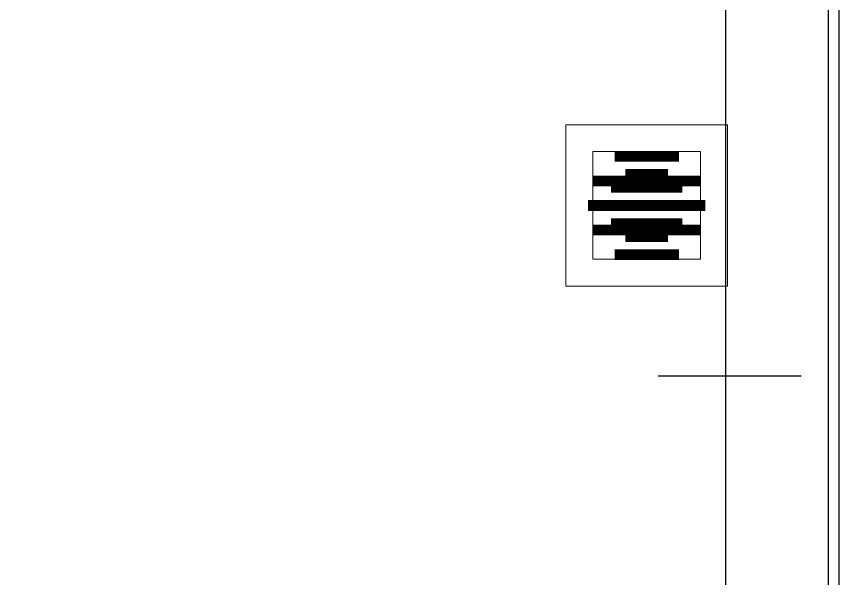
# Model space of a CAD drawing. Header units: millimetres. Extents: x -343543 to 400519, y -115663 to 104219.
# Drawn here: x -146272 to -145506, y 7530 to 8052 of the extents above; entities that cross this region are included whole.
import ezdxf

# ---------------------------------------------------------------- set-up
doc = ezdxf.new("R2010")
doc.units = ezdxf.units.MM
doc.layers.get('0').update_dxf_attribs({"color": 231, "lineweight": 0})
doc.layers.get('DefPoints').update_dxf_attribs({"color": 191})
for name, color, linetype, lineweight in [('A-SYMBOLS', 10, 'Continuous', 13), ('XREF MAT BANG TUONG XAY$0$01.Xref _MB T1$0$A-FURN', 8, 'Continuous', 5), ('XREF MAT BANG TUONG XAY$0$01.Xref _MB T1$0$A-FURN @ 50', 8, 'Continuous', 5), ('XREF MAT BANG TUONG XAY$0$01.Xref _MB T1$0$A-FURN @ 75', 8, 'Continuous', 5), ('XREF MAT BANG TUONG XAY$0$01.Xref _MB T1$0$A-TEXT', 8, 'Continuous', 25)]:
    doc.layers.add(name, color=color, linetype=linetype, lineweight=lineweight)
doc.layers.add('XREF MAT BANG TUONG XAY$0$A-FNSH', color=8, linetype='Continuous')
doc.layers.add('XREF MAT BANG TUONG XAY$0$A-FURN', color=8, linetype='Continuous')

# ---------------------------------------------------------------- blocks, each defined once
blk = doc.blocks.new('XREF MAT BANG TUONG XAY$0$01.Xref _MB T1$0$Drain')
at = {"color": 8}
blk.add_lwpolyline([(-1.2, -1.2), (1.2, -1.2), (1.2, 1.2), (-1.2, 1.2)], close=True, dxfattribs=at)
at = {"color": 8, "const_width": 0.16}
for points in [[(-0.365, 0.793), (-0.365, -0.793)], [(0, 0.873), (0, -0.873)], [(0.365, 0.793), (0.365, -0.793)], [(-0.731, 0.478), (-0.731, -0.478)], [(0.731, 0.478), (0.731, -0.478)]]:
    blk.add_lwpolyline(points, dxfattribs=at)
blk = doc.blocks.new('*U3477')
at = {"layer": 'XREF MAT BANG TUONG XAY$0$01.Xref _MB T1$0$A-FURN @ 50', "color": 8, "xscale": -41.66666666666669, "yscale": 41.66666666666669, "zscale": 41.66666666666669, "rotation": 270}
blk.add_blockref('XREF MAT BANG TUONG XAY$0$01.Xref _MB T1$0$Drain', (-4251.58, 4876), dxfattribs=at)
at = {"layer": 'XREF MAT BANG TUONG XAY$0$01.Xref _MB T1$0$A-FURN @ 75', "color": 8, "xscale": -62.50000000000004, "yscale": 62.50000000000004, "zscale": 62.50000000000002, "rotation": 270}
blk.add_blockref('XREF MAT BANG TUONG XAY$0$01.Xref _MB T1$0$Drain', (-4251.58, 4876), dxfattribs=at)
blk = doc.blocks.new('XREF MAT BANG TUONG XAY$0$01.Xref _MB T1$0$Phong tam')
at = {"layer": 'XREF MAT BANG TUONG XAY$0$A-FURN', "color": 8, "elevation": 0}
blk.add_lwpolyline([(-4325, 6965), (-4420.01, 6965), (-4420.01, 1480), (-4325, 1480)], close=True, dxfattribs=at)
at = {"layer": 'XREF MAT BANG TUONG XAY$0$01.Xref _MB T1$0$A-FURN', "linetype": 'Continuous'}
blk.add_blockref('*U3477', (0, 0), dxfattribs=at)
blk = doc.blocks.new('01.Xref _MB T1')
at = {"layer": 'DefPoints', "color": 8}
blk.add_line((35790.00787, 7717.29769), (35657.07699, 7717.29769), dxfattribs=at)
at = {"layer": 'XREF MAT BANG TUONG XAY$0$A-FNSH', "color": 8}
for points in [[(40015.00146, 10225.00021), (38110.00023, 10225.00021), (38110.00023, 10824.86981), (37850.00024, 10825.00868), (37849.99991, 10225.00011), (36720.00083, 10225.00011), (36720.02483, 10825.03045), (36460.00023, 10824.96241), (36460.00008, 10224.99984), (34525.0013, 10224.99984), (34525.0013, 9964.99997), (35815.01181, 9965.00167), (35815.01905, 4479.99998), (34270.0013, 4479.99998)], [(40015.00146, 10215.00021), (38100.00023, 10215.00021), (38100.00023, 10814.87515), (37860.00023, 10815.00334), (37859.99991, 10215.00011), (36710.00043, 10215.00011), (36710.02443, 10815.02783), (36470.00023, 10814.96502), (36470.00008, 10214.99984), (34535.0013, 10214.99984), (34535.0013, 9974.99999), (35825.01179, 9975.00168), (35825.01906, 4469.99998), (34280.0013, 4469.99998)]]:
    blk.add_lwpolyline(points, dxfattribs=at)
at = {"layer": 'XREF MAT BANG TUONG XAY$0$01.Xref _MB T1$0$A-TEXT', "color": 8, "xscale": -1}
blk.add_blockref('XREF MAT BANG TUONG XAY$0$01.Xref _MB T1$0$Phong tam', (31395.0001, 2999.99999), dxfattribs=at)

msp = doc.modelspace()

# ---------------------------------------------------------------- block references
at = {"layer": 'A-SYMBOLS'}
msp.add_blockref('01.Xref _MB T1', (-181333.08, 0), dxfattribs=at)

doc.saveas('drawing.dxf')
